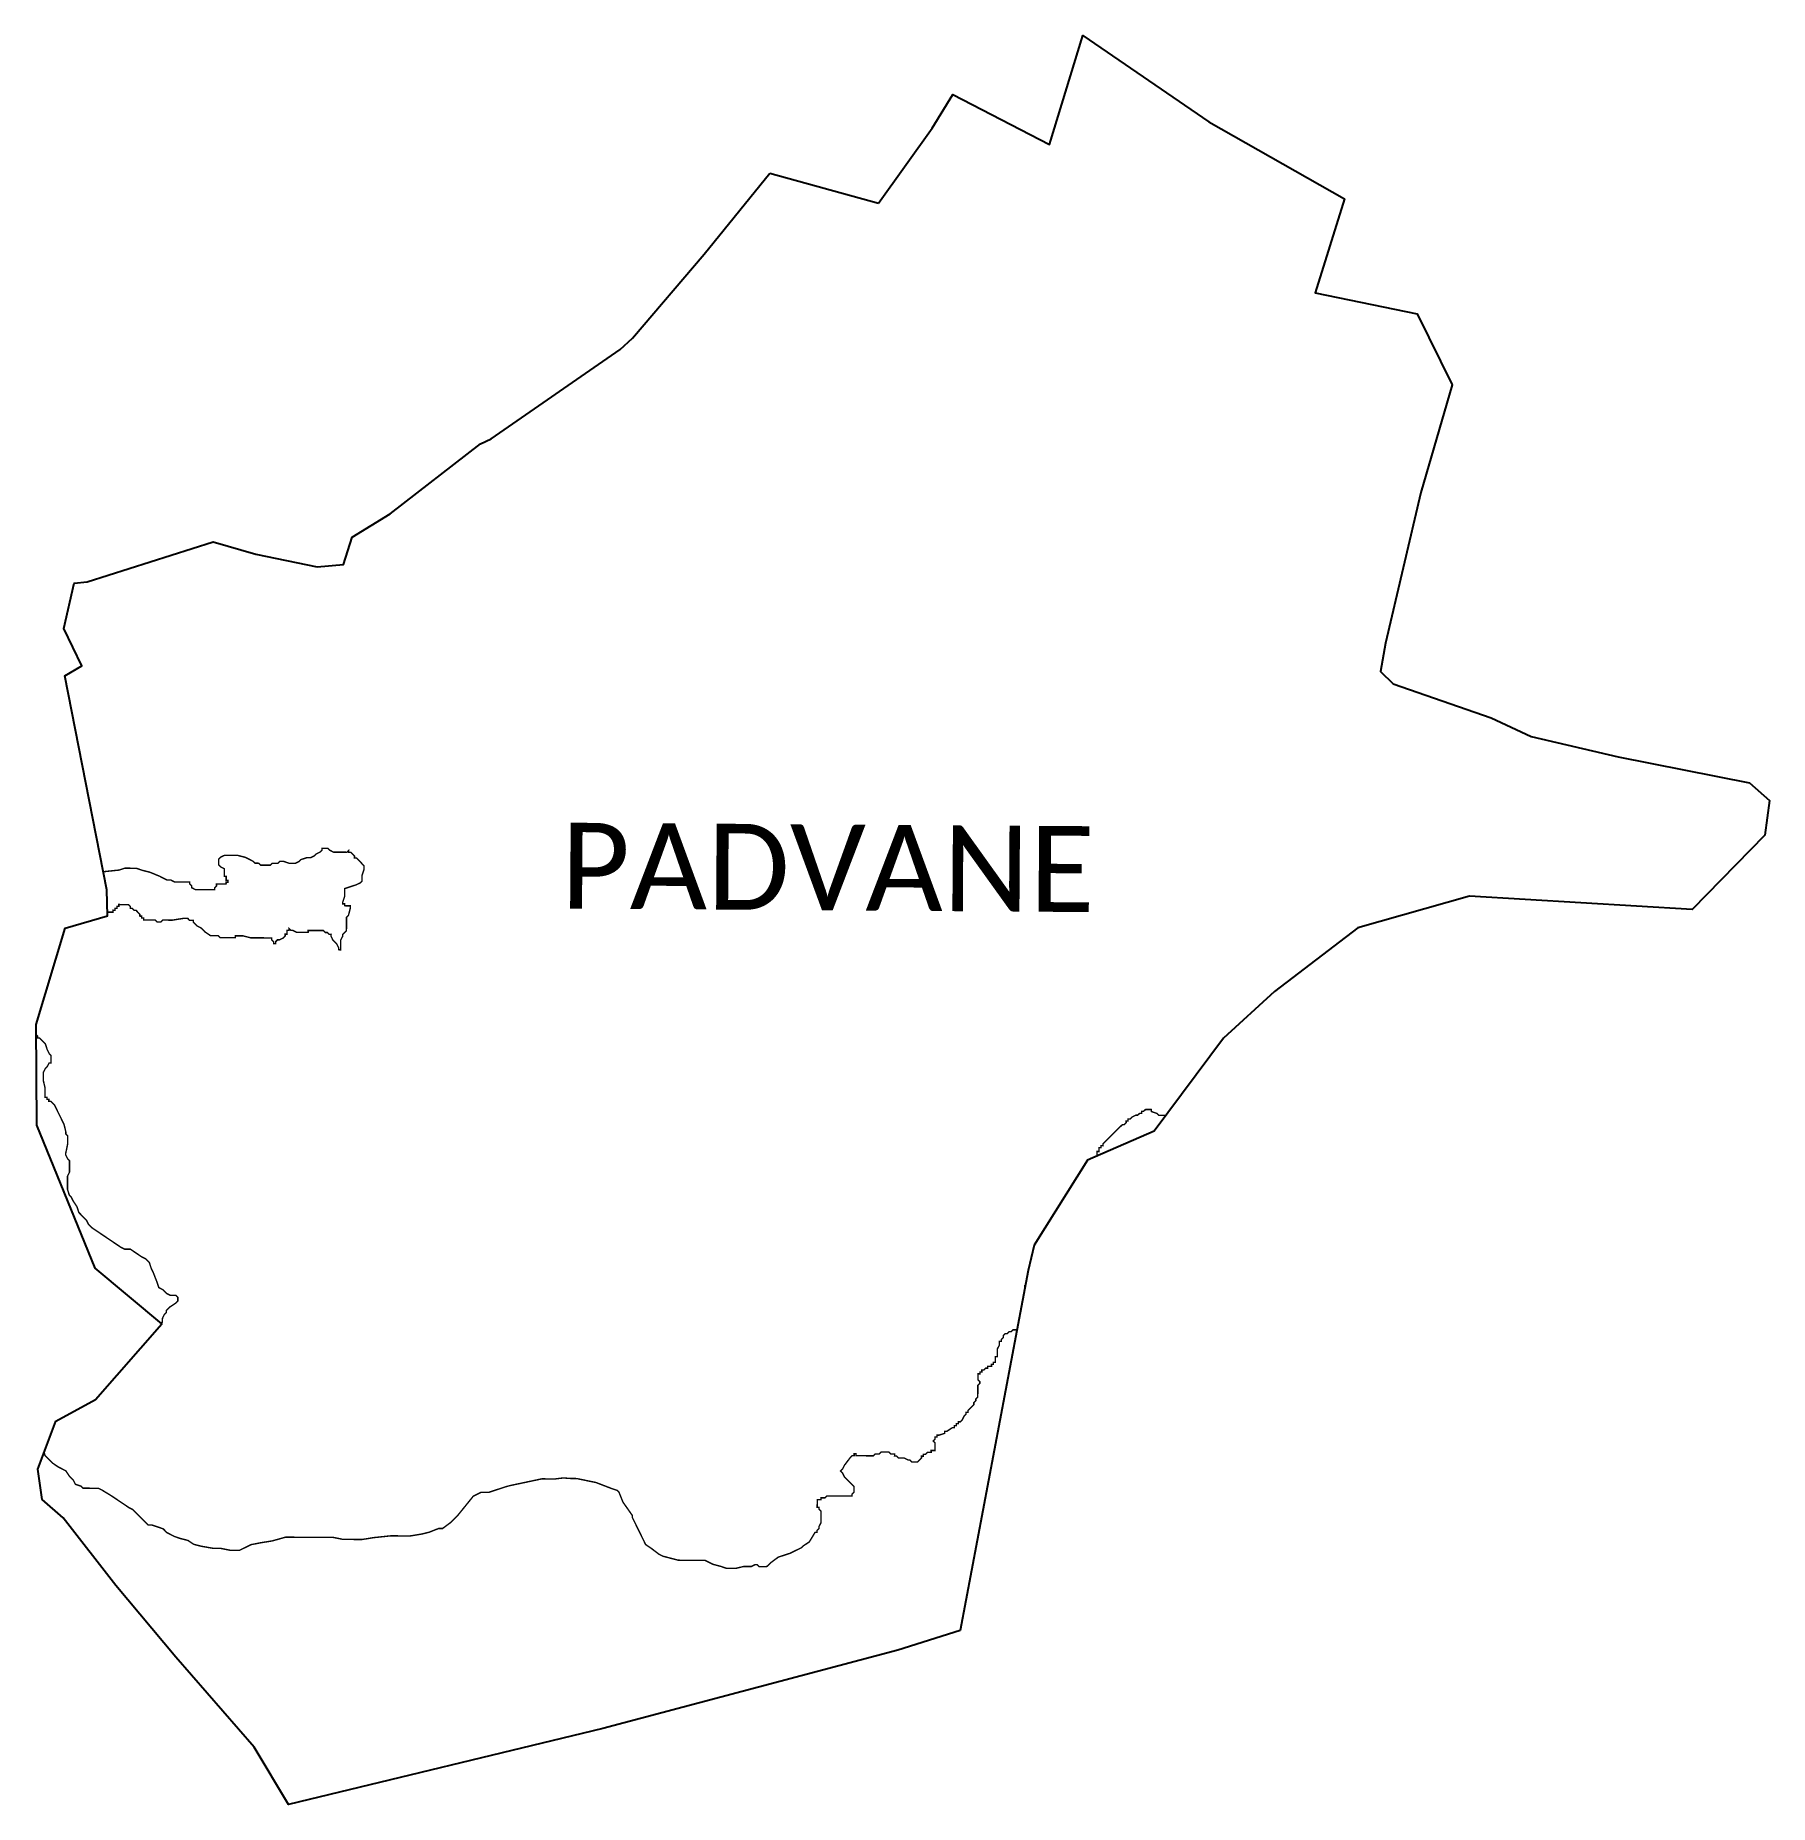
# Model space of a CAD drawing. Header units: metres. Extents: x 325451 to 329094, y 1812928 to 1816644.
import ezdxf

# ---------------------------------------------------------------- set-up
doc = ezdxf.new("R2010")
doc.units = ezdxf.units.M
for name, color, linetype in [('HAZARDS LINE', 1, 'Continuous'), ('village', 3, 'Continuous'), ('VILLAGE NAME', 250, 'Continuous')]:
    doc.layers.add(name, color=color, linetype=linetype)
doc.styles.get("Standard").update_dxf_attribs({"font": 'simplex.shx'})

msp = doc.modelspace()

# ---------------------------------------------------------------- linework, layer by layer
at = {"color": 3, "true_color": 0x00ff00, "flags": 128}
msp.add_lwpolyline([(326993.6, 1816354.1), (327222.3, 1816291.6)], dxfattribs=at)
at = {"layer": 'HAZARDS LINE', "lineweight": 18, "const_width": 3}
for points in [[(325593.4, 1814887.1), (325626.8, 1814890.6), (325638.9, 1814894.6), (325663, 1814894.4), (325675, 1814890.3), (325691.1, 1814886.2), (325711.1, 1814878.1), (325727.2, 1814869.9), (325735.2, 1814869.9), (325743.2, 1814865.8), (325775.4, 1814865.7), (325775.4, 1814861.6), (325779.4, 1814857.6), (325779.3, 1814853.6), (325787.4, 1814849.5), (325827.6, 1814849.3), (325827.6, 1814853.3), (325831.6, 1814857.3), (325831.6, 1814861.3), (325851.7, 1814861.2), (325851.8, 1814865.2), (325855.8, 1814865.2), (325855.8, 1814869.2), (325851.8, 1814869.2), (325851.8, 1814877.3), (325847.8, 1814877.3), (325847.9, 1814893.4), (325839.9, 1814897.5), (325835.9, 1814901.5), (325836, 1814913.6), (325840, 1814917.6), (325848.1, 1814921.5), (325876.2, 1814921.4), (325892.3, 1814917.3), (325908.3, 1814909.1), (325912.3, 1814905.1), (325920.3, 1814905), (325924.3, 1814901), (325944.4, 1814900.9), (325948.5, 1814904.9), (325960.5, 1814904.8), (325964.6, 1814908.8), (325972.6, 1814908.8), (325984.7, 1814904.7), (325996.7, 1814904.6), (326004.8, 1814908.6), (326008.8, 1814912.6), (326020.9, 1814916.5), (326028.9, 1814916.5), (326037, 1814920.5), (326041, 1814924.5), (326049.1, 1814928.4), (326053.2, 1814932.4), (326053.2, 1814936.5), (326065.2, 1814936.4), (326069.2, 1814932.4), (326077.2, 1814928.3), (326105.4, 1814928.1), (326109.4, 1814932.1), (326109.4, 1814928.1), (326113.4, 1814928.1), (326121.4, 1814920), (326121.4, 1814916), (326125.4, 1814916), (326133.4, 1814907.9), (326137.4, 1814903.8), (326141.4, 1814899.8), (326141.4, 1814891.7), (326137.3, 1814879.7), (326137.2, 1814867.6), (326133.2, 1814863.6), (326125.1, 1814859.7), (326113, 1814855.7), (326100.9, 1814851.8), (326100.8, 1814835.7), (326096.8, 1814823.6), (326096.7, 1814819.6), (326100.8, 1814819.6), (326100.7, 1814815.6), (326112.8, 1814815.5), (326112.8, 1814811.5), (326108.7, 1814795.4), (326104.6, 1814791.4), (326104.5, 1814763.3), (326100.4, 1814759.3), (326096.4, 1814755.3), (326096.4, 1814751.3), (326092.3, 1814743.2), (326092.2, 1814723.1), (326088.2, 1814723.2), (326088.2, 1814727.2), (326084.2, 1814735.2), (326080.2, 1814739.3), (326076.2, 1814743.3), (326072.2, 1814751.4), (326072.3, 1814755.4), (326068.2, 1814755.4), (326064.2, 1814759.5), (326060.2, 1814759.5), (326056.2, 1814763.6), (326024.1, 1814763.7), (326024, 1814759.7), (325999.9, 1814759.8), (325991.9, 1814763.9), (325987.9, 1814763.9), (325983.9, 1814768), (325983.9, 1814764), (325979.8, 1814764), (325979.8, 1814755.9), (325975.8, 1814756), (325975.8, 1814751.9), (325971.7, 1814747.9), (325963.6, 1814744), (325959.6, 1814744), (325955.6, 1814740), (325955.6, 1814736), (325951.5, 1814736), (325951.6, 1814740), (325947.6, 1814744.1), (325947.6, 1814748.1), (325903.4, 1814748.3), (325887.3, 1814752.4), (325871.2, 1814752.5), (325871.2, 1814748.5), (325839, 1814748.7), (325835, 1814752.7), (325819, 1814752.8), (325807, 1814760.9), (325803, 1814765), (325799, 1814769), (325790.9, 1814773.1), (325782.9, 1814781.2), (325783, 1814785.2), (325774.9, 1814785.2), (325770.9, 1814789.3), (325762.9, 1814789.3), (325738.7, 1814785.4), (325718.6, 1814785.6), (325714.6, 1814781.6), (325706.6, 1814781.6), (325702.6, 1814785.6), (325678.4, 1814785.8), (325678.5, 1814789.8), (325674.5, 1814789.8), (325674.5, 1814793.8), (325670.5, 1814793.9), (325670.5, 1814797.9), (325666.5, 1814801.9), (325662.5, 1814806), (325658.5, 1814806), (325654.5, 1814810), (325650.4, 1814810.1), (325650.5, 1814814.1), (325646.5, 1814818.1), (325626.4, 1814818.2), (325626.3, 1814814.2), (325622.3, 1814814.2), (325622.3, 1814810.2), (325618.3, 1814810.2), (325618.3, 1814806.2), (325614.2, 1814806.3), (325614.2, 1814802.2), (325602.2, 1814802.3)], [(325452.5, 1814545.2), (325456, 1814541.8), (325455.9, 1814537.8), (325460, 1814537.7), (325472, 1814525.6), (325475.9, 1814513.5), (325479.9, 1814505.4), (325483.9, 1814501.4), (325483.8, 1814485.3), (325479.8, 1814485.3), (325475.7, 1814477.3), (325471.7, 1814473.3), (325467.6, 1814465.3), (325467.5, 1814449.2), (325471.4, 1814433.1), (325471.3, 1814413), (325475.3, 1814413), (325475.3, 1814409), (325479.3, 1814409), (325479.3, 1814404.9), (325483.3, 1814404.9), (325487.3, 1814400.9), (325491.3, 1814396.8), (325495.3, 1814388.8), (325499.3, 1814380.7), (325507.2, 1814364.6), (325511.2, 1814356.5), (325515.1, 1814340.4), (325515.1, 1814336.4), (325519.1, 1814332.3), (325519, 1814316.2), (325514.9, 1814296.2), (325514.9, 1814292.1), (325518.8, 1814284.1), (325522.8, 1814280), (325522.7, 1814255.9), (325518.6, 1814247.9), (325518.5, 1814219.8), (325522.4, 1814207.7), (325526.4, 1814203.6), (325530.4, 1814195.6), (325538.4, 1814183.5), (325542.3, 1814171.4), (325558.3, 1814155.2), (325562.3, 1814147.1), (325570.3, 1814139), (325582.3, 1814130.9), (325594.3, 1814122.8), (325630.3, 1814098.5), (325638.4, 1814094.4), (325650.4, 1814094.4), (325674.5, 1814078.1), (325682.5, 1814074.1), (325690.5, 1814066), (325694.4, 1814053.9), (325698.4, 1814045.8), (325706.3, 1814025.7), (325710.3, 1814013.6), (325718.3, 1814009.5), (325726.3, 1814001.5), (325734.3, 1813997.4), (325746.4, 1813997.3), (325750.4, 1813993.3), (325750.3, 1813985.2), (325746.3, 1813981.2), (325734.2, 1813973.3), (325726.1, 1813965.3), (325726.1, 1813961.2), (325722, 1813957.3), (325718, 1813949.2), (325717.9, 1813941.2), (325715, 1813939.2)], [(327681.2, 1814290), (327681.3, 1814299.5), (327685.4, 1814299.5), (327685.4, 1814307.6), (327689.5, 1814307.5), (327689.5, 1814311.6), (327693.5, 1814311.5), (327693.6, 1814315.6), (327697.6, 1814319.6), (327734.3, 1814355.7), (327738.3, 1814355.7), (327742.4, 1814359.7), (327742.4, 1814363.7), (327746.5, 1814363.7), (327746.5, 1814367.7), (327750.6, 1814367.7), (327754.6, 1814371.7), (327762.7, 1814375.7), (327766.8, 1814375.7), (327770.9, 1814379.7), (327774.9, 1814379.6), (327774.9, 1814383.7), (327779, 1814383.7), (327783.1, 1814387.7), (327795.2, 1814387.6), (327795.2, 1814383.5), (327807.2, 1814379.4), (327811.3, 1814375.3), (327826.1, 1814375.2)], [(327529.5, 1814012), (327529.6, 1814017.6), (327530.6, 1814017.6)], [(325469.4, 1813668.1), (325471.1, 1813661.1), (325479.1, 1813653), (325487.1, 1813645), (325499.1, 1813636.8), (325515.1, 1813628.7), (325523.1, 1813616.6), (325531.1, 1813608.5), (325535.1, 1813600.5), (325547.1, 1813596.4), (325551.1, 1813592.3), (325583.3, 1813592.1), (325591.3, 1813588.1), (325611.3, 1813575.9), (325635.3, 1813559.7), (325647.4, 1813551.6), (325655.4, 1813547.5), (325667.4, 1813535.4), (325675.4, 1813527.3), (325687.4, 1813515.2), (325695.4, 1813515.1), (325719.5, 1813506.9), (325727.5, 1813498.8), (325743.5, 1813490.7), (325755.5, 1813486.6), (325771.6, 1813482.5), (325783.6, 1813474.4), (325799.7, 1813470.3), (325823.8, 1813466.1), (325839.9, 1813466), (325859.9, 1813461.9), (325880, 1813461.8), (325896.2, 1813469.8), (325904.2, 1813473.7), (325924.3, 1813477.6), (325948.5, 1813481.5), (325976.7, 1813489.4), (326077.2, 1813488.8), (326097.2, 1813484.7), (326137.4, 1813484.5), (326161.6, 1813488.4), (326197.8, 1813492.2), (326238, 1813491.9), (326262.1, 1813495.8), (326278.2, 1813499.8), (326298.4, 1813507.7), (326306.4, 1813507.6), (326322.6, 1813519.6), (326338.7, 1813535.6), (326354.9, 1813555.6), (326371.1, 1813575.6), (326379.2, 1813579.6), (326387.3, 1813583.6), (326403.3, 1813583.5), (326439.6, 1813595.4), (326447.6, 1813597.6), (326515.1, 1813611.9), (326542, 1813611.6), (326560.2, 1813613.8), (326576.4, 1813612.6), (326588.5, 1813612.5), (326628.9, 1813604.1), (326661.1, 1813591.7), (326673.2, 1813587.6), (326677.2, 1813583.5), (326685.2, 1813563.2), (326705.2, 1813534.8), (326705.1, 1813530.7), (326721.1, 1813498.2), (326729, 1813482), (326733, 1813473.9), (326745.1, 1813465.7), (326761.1, 1813453.5), (326769.2, 1813449.4), (326801.5, 1813441), (326858.1, 1813440.6), (326874.2, 1813432.4), (326890.3, 1813428.2), (326902.4, 1813424.1), (326922.6, 1813423.9), (326938.8, 1813427.8), (326955, 1813427.7), (326963.1, 1813431.7), (326967.1, 1813431.7), (326971.2, 1813427.6), (326987.3, 1813427.5), (326995.5, 1813435.5), (327011.7, 1813447.5), (327036.1, 1813455.4), (327060.4, 1813467.3), (327064.5, 1813471.3), (327076.7, 1813479.3), (327088.9, 1813499.4), (327093, 1813499.4), (327093, 1813503.5), (327097.1, 1813507.5), (327097.1, 1813511.5), (327101.2, 1813519.6), (327101.4, 1813543.8), (327097.4, 1813547.9), (327097.4, 1813551.9), (327093.4, 1813552), (327093.5, 1813568.2), (327101.6, 1813568.1), (327101.6, 1813572.1), (327109.7, 1813572.1), (327113.8, 1813576.1), (327166.3, 1813575.7), (327166.4, 1813579.7), (327170.5, 1813583.7), (327170.5, 1813595.9), (327162.5, 1813604), (327158.5, 1813608.1), (327150.5, 1813616.2), (327146.5, 1813624.3), (327142.5, 1813628.4), (327146.6, 1813632.4), (327150.7, 1813640.5), (327162.9, 1813656.6), (327167, 1813660.6), (327171, 1813660.5), (327171.1, 1813664.6), (327175.1, 1813664.6), (327175.1, 1813660.5), (327211.5, 1813660.2), (327215.5, 1813664.2), (327223.6, 1813664.2), (327227.7, 1813668.2), (327243.9, 1813668.1), (327247.9, 1813664), (327256, 1813663.9), (327255.9, 1813659.9), (327260, 1813659.9), (327264, 1813655.8), (327276.1, 1813655.7), (327284.2, 1813651.6), (327288.2, 1813651.6), (327292.2, 1813647.5), (327304.3, 1813647.4), (327312.5, 1813655.4), (327312.5, 1813659.5), (327316.6, 1813659.4), (327316.6, 1813663.5), (327320.6, 1813663.4), (327324.7, 1813667.4), (327332.8, 1813667.4), (327332.8, 1813671.4), (327340.9, 1813671.4), (327341, 1813687.5), (327337, 1813691.6), (327341.1, 1813695.6), (327341.1, 1813699.7), (327345.2, 1813699.6), (327345.2, 1813703.7), (327349.3, 1813703.6), (327361.4, 1813707.6), (327361.4, 1813711.6), (327365.5, 1813711.6), (327377.7, 1813719.6), (327381.7, 1813719.6), (327381.7, 1813723.6), (327385.8, 1813723.6), (327385.8, 1813727.6), (327389.9, 1813727.6), (327389.9, 1813731.6), (327393.9, 1813731.6), (327398, 1813735.6), (327402.1, 1813743.7), (327406.2, 1813747.7), (327406.2, 1813751.7), (327410.3, 1813751.7), (327410.3, 1813755.7), (327414.4, 1813759.8), (327418.4, 1813763.8), (327422.5, 1813767.8), (327422.5, 1813771.8), (327426.6, 1813775.8), (327426.7, 1813779.9), (327430.7, 1813783.9), (327430.9, 1813808.1), (327435, 1813812.2), (327435, 1813816.2), (327431, 1813820.3), (327431.1, 1813832.4), (327435.1, 1813832.4), (327435.2, 1813836.4), (327439.2, 1813836.4), (327439.2, 1813840.4), (327443.3, 1813840.4), (327447.4, 1813844.4), (327451.4, 1813844.4), (327451.4, 1813848.4), (327459.5, 1813848.4), (327459.6, 1813852.4), (327463.6, 1813852.4), (327463.6, 1813856.4), (327467.7, 1813856.4), (327467.8, 1813868.5), (327471.8, 1813868.5), (327471.9, 1813884.7), (327476, 1813892.7), (327476.1, 1813900.8), (327480.1, 1813900.8), (327480.2, 1813904.8), (327484.2, 1813908.8), (327484.3, 1813912.9), (327488.3, 1813916.9), (327492.4, 1813916.8), (327496.5, 1813920.9), (327500.5, 1813920.8), (327504.6, 1813924.8), (327512.7, 1813924.8), (327513.1, 1813925.2)]]:
    msp.add_lwpolyline(points, dxfattribs=at)
at = {"layer": 'village', "color": 3, "true_color": 0x00ff00}
for points in [[(327222.3, 1816291.6, 0), (327334.8, 1816449.1, 0), (327378.4, 1816520, 0), (327581.6, 1816414.5, 0), (327651.2, 1816643.8, 0), (327916, 1816462.1, 0), (328201.1, 1816300.6, 0), (328139.5, 1816103.4, 0), (328353.5, 1816059.2, 0), (328427.6, 1815909.6, 0), (328361.4, 1815683.7, 0), (328287.3, 1815367.5, 0), (328276.8, 1815307.8, 0), (328303.5, 1815281.7, 0), (328509, 1815210.4, 0), (328593, 1815171.5, 0), (328776.2, 1815128.6, 0), (329052, 1815073.9, 0), (329094.1, 1815036.9, 0)], [(329094.1, 1815036.9, 0), (329083.9, 1814964.1, 0), (328931.1, 1814807.9, 0), (328464, 1814836, 0), (328229, 1814769.4, 0), (328054, 1814635.7, 0), (327947.1, 1814537.2, 0), (327801.3, 1814342, 0), (327660.9, 1814281.2, 0), (327549.4, 1814103, 0), (327536.6, 1814049.3, 0), (327393.6, 1813293.3, 0), (327263, 1813252.2, 0), (326643.2, 1813087.6, 0), (325983.1, 1812927.6, 0), (325910.9, 1813048.4, 0), (325746, 1813237.3, 0), (325620.3, 1813387.7, 0), (325509.4, 1813530.2, 0), (325465.4, 1813568.6, 0), (325456, 1813632.3, 0), (325493.8, 1813733, 0), (325577, 1813778.6, 0), (325716.8, 1813937.7, 0), (325576.7, 1814054.6, 0), (325454.2, 1814354.9, 0), (325452.4, 1814566.2, 0), (325513.4, 1814768.5, 0), (325602.4, 1814794.3, 0), (325600.8, 1814849.3, 0), (325512.7, 1815298.9, 0), (325548.7, 1815319.5, 0), (325511, 1815398.3, 0), (325532.2, 1815493.4, 0), (325560, 1815496.1, 0), (325824.7, 1815580.4, 0), (325914.1, 1815554.2, 0), (326042.9, 1815527.5, 0), (326098.5, 1815532.3, 0), (326116.3, 1815590.2, 0), (326196.6, 1815639.2, 0), (326385.9, 1815786.2, 0), (326408.7, 1815796.1, 0), (326679.6, 1815983.8, 0), (326705.2, 1816007.6, 0), (326856.1, 1816184.2, 0), (326993.6, 1816354.1, 0)]]:
    msp.add_polyline3d(points, dxfattribs=at)

# ---------------------------------------------------------------- texts
at = {"layer": 'VILLAGE NAME', "insert": (326555.4, 1814990.2), "char_height": 180.345, "attachment_point": 1, "rotation": 359.6139}
msp.add_mtext_dynamic_manual_height_columns('{\\fCalibri|b0|i0|c0|p34;PADVANE}', width=1779.605, gutter_width=901.7, heights=[0], dxfattribs=at)

doc.saveas('drawing.dxf')
